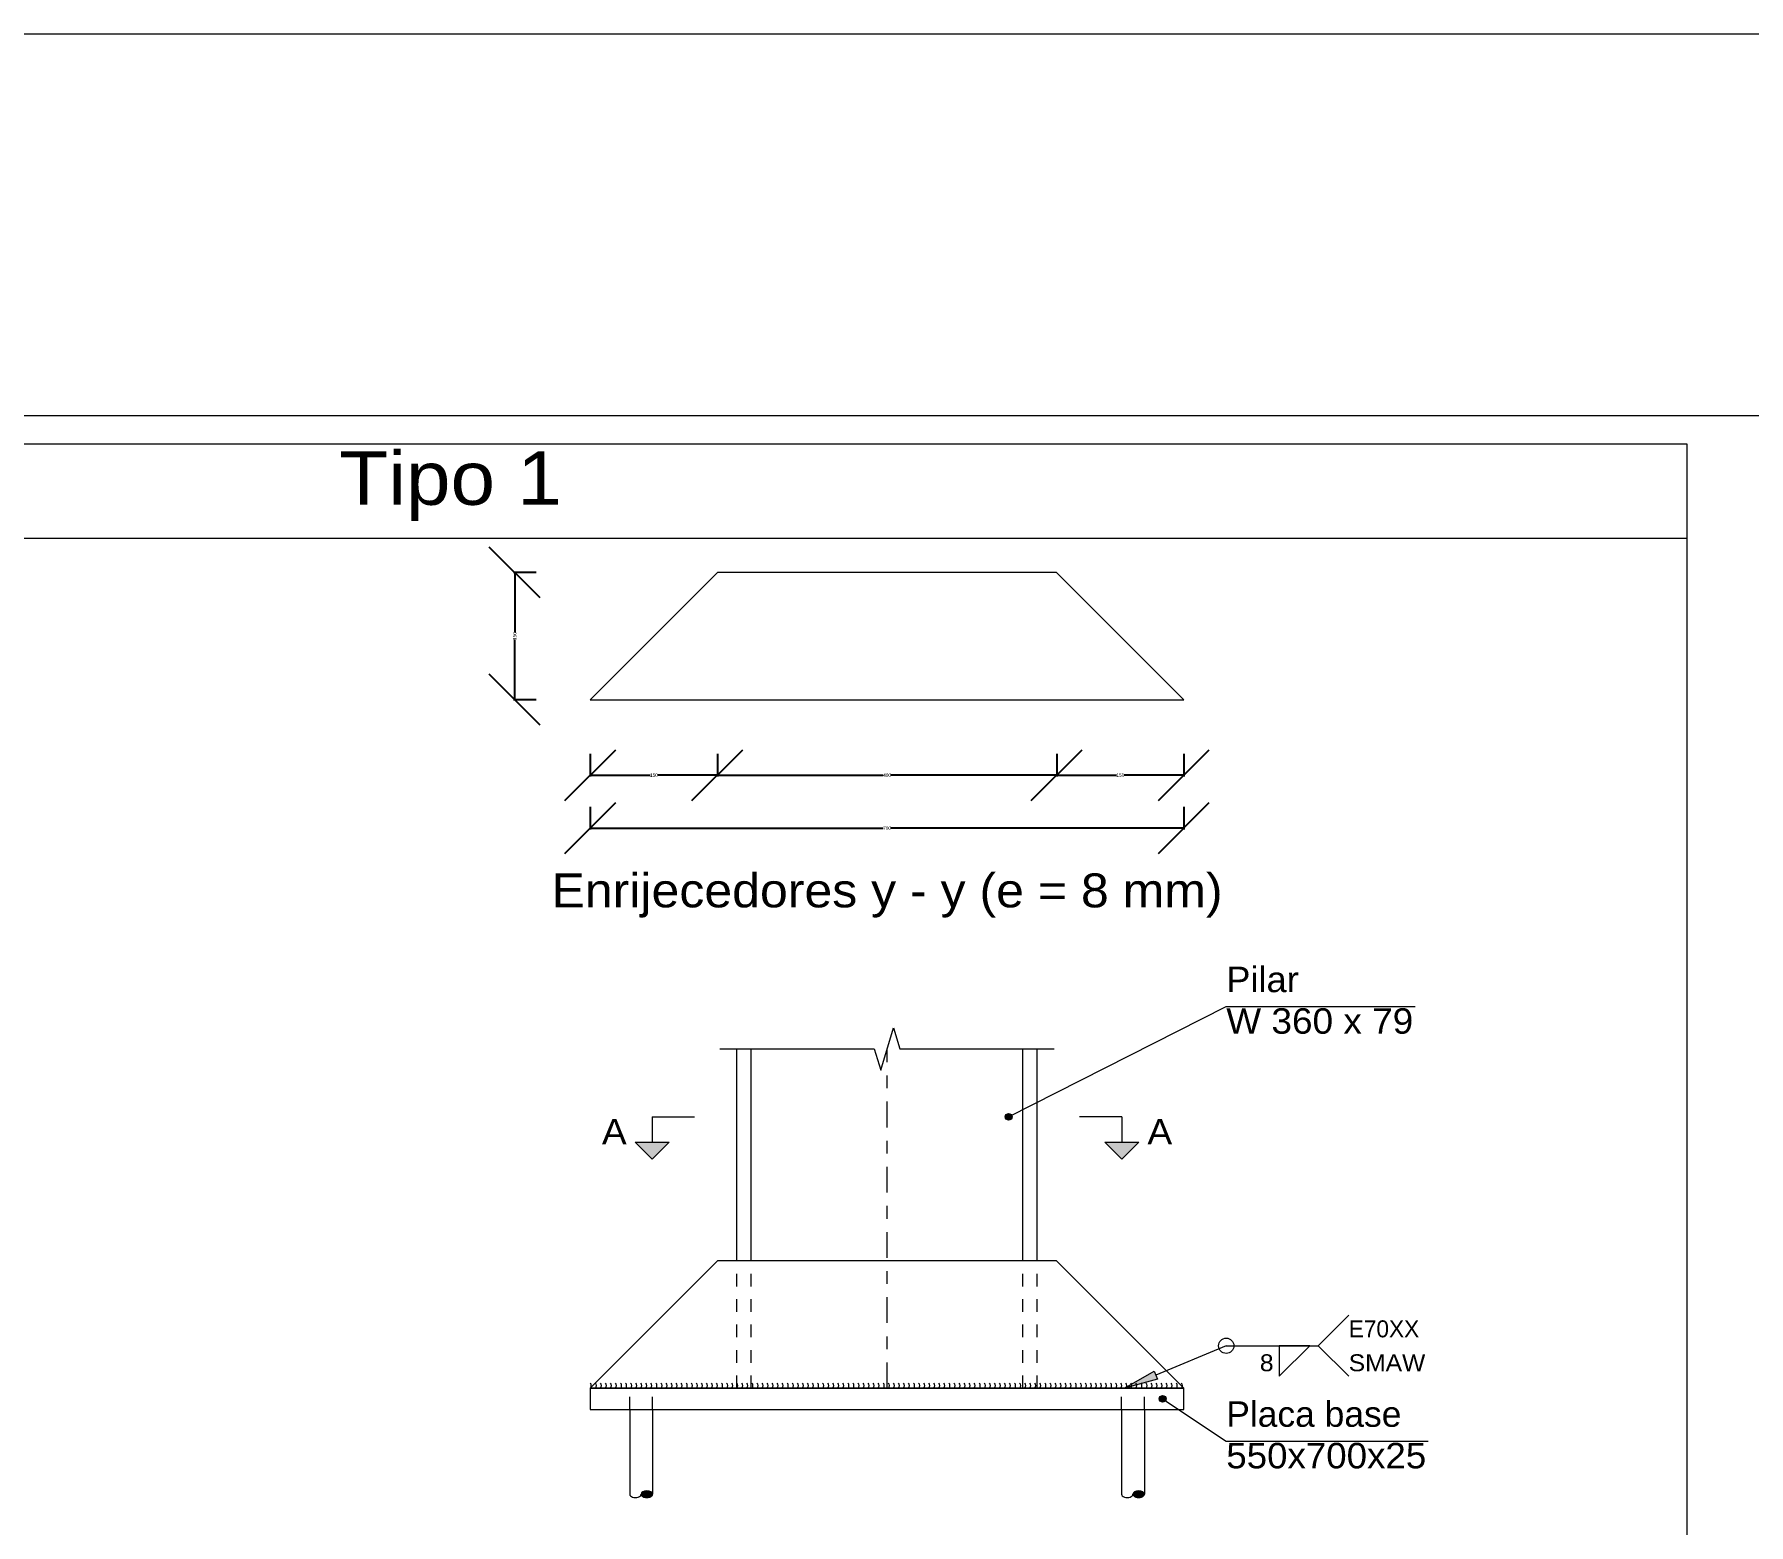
# Model space of a CAD drawing. Header units: millimetres. Extents: x 0 to 123, y 0 to 42.
# Drawn here: x 11.29 to 24.76, y 30.29 to 42 of the extents above; entities that cross this region are included whole.
import ezdxf
from ezdxf.enums import TextEntityAlignment as Align

# ---------------------------------------------------------------- set-up
doc = ezdxf.new("R2010")
doc.units = ezdxf.units.MM
doc.linetypes.add('CYPE_PUNTO', pattern=[0.075, 0, -0.075])
doc.linetypes.add('CYPE_RAYAPUNTO', pattern=[0.4125, 0.2025, -0.105, 0, -0.105])
for name, color, linetype, lineweight in [('CHAPAS', 94, 'Continuous', 9), ('COTAS', 13, 'Continuous', 0), ('DESCRICAO_DA_LIGACAO', 7, 'Continuous', 15), ('DESCRICAO_DA_VISTA', 133, 'Continuous', 15), ('EIXOS', 42, 'CYPE_RAYAPUNTO', 0), ('ENRIJECEDORES', 23, 'Continuous', 9), ('LINHAS_OCULTAS', 8, 'CYPE_PUNTO', 9), ('MOLDURA_DO_DETALHE', 20, 'Continuous', 15), ('PARAFUSOS', 1, 'Continuous', 9), ('PERFIS', 7, 'Continuous', 9), ('QUAD_BORDA', 1, 'Continuous', 20), ('QUAD_LIMITES', 2, 'Continuous', 0), ('SEGMENTOS_DE_CORTE_DE_SECOES', 12, 'Continuous', 9), ('SIMBOLOS_UTILIZADOS_NAS_SOLDAS', 140, 'Continuous', 0), ('SOLDAS', 150, 'Continuous', 0), ('SOMBREADOS', 8, 'Continuous', 9), ('TEXTOS', 106, 'Continuous', 9)]:
    doc.layers.add(name, color=color, linetype=linetype, lineweight=lineweight)
doc.styles.add('CYPETXT', font='arial.ttf', dxfattribs={"height": 0.2})
doc.styles.add('CYPETXT_0.0399929', font='arial.ttf', dxfattribs={"height": 0.026662})
doc.dimstyles.new('cype_oblique', dxfattribs={"dimtxt": 0.18, "dimasz": 0.18, "dimexe": 0.009998, "dimexo": 0.009998, "dimgap": 0, "dimtad": 0, "dimdec": 4, "dimzin": 0, "dimdsep": 46, "dimtxsty": 'CYPETXT_0.0399929', "dimblk": 'OBLIQUE', "dimtsz": 0.199964, "dimcen": 0.09, "dimadec": 0, "dimazin": 0, "dimtfac": 1, "dimtdec": 4, "dimtofl": 0, "dimtmove": 2, "dimatfit": 3, "dimfxl": 1, "dimtolj": 1, "dimtzin": 0, "dimarcsym": 0})

# ---------------------------------------------------------------- blocks, each defined once
blk = doc.blocks.new('*D2')
at = {"layer": 'COTAS', "color": 0, "lineweight": -2, "transparency": 16777216}
for p, q in [((15.456, 35.977), (15.856, 36.376)), ((15.656, 36.344), (15.656, 36.167)), ((16.455, 35.977), (16.855, 36.376)), ((16.655, 36.344), (16.655, 36.167)), ((15.656, 36.177), (16.127, 36.177)), ((16.655, 36.177), (16.184, 36.177))]:
    blk.add_line(p, q, dxfattribs=at)
at = {"layer": 'Defpoints', "color": 0, "transparency": 16777216}
for p in [(15.656, 36.354), (16.655, 36.354), (16.655, 36.177)]:
    blk.add_point(p, dxfattribs=at)
at = {"layer": 'COTAS', "color": 0, "transparency": 16777216, "insert": (16.156, 36.177), "char_height": 0.0267, "attachment_point": 5, "style": 'CYPETXT_0.0399929'}
blk.add_mtext('\\A1;150', dxfattribs=at)
blk = doc.blocks.new('_Oblique')
at = {"color": 0, "linetype": 'ByBlock', "lineweight": -2}
blk.add_line((-0.5, -0.5), (0.5, 0.5), dxfattribs=at)
blk = doc.blocks.new('*D3')
at = {"layer": 'COTAS', "color": 0, "lineweight": -2, "transparency": 16777216}
for p, q in [((16.455, 35.977), (16.855, 36.376)), ((16.655, 36.344), (16.655, 36.167)), ((19.122, 35.977), (19.522, 36.376)), ((19.322, 36.344), (19.322, 36.167)), ((16.655, 36.177), (17.959, 36.177)), ((19.322, 36.177), (18.018, 36.177))]:
    blk.add_line(p, q, dxfattribs=at)
at = {"layer": 'Defpoints', "color": 0, "transparency": 16777216}
for p in [(16.655, 36.354), (19.322, 36.354), (19.322, 36.177)]:
    blk.add_point(p, dxfattribs=at)
at = {"layer": 'COTAS', "color": 0, "transparency": 16777216, "insert": (17.989, 36.177), "char_height": 0.0267, "attachment_point": 5, "style": 'CYPETXT_0.0399929'}
blk.add_mtext('\\A1;400', dxfattribs=at)
blk = doc.blocks.new('*D4')
at = {"layer": 'COTAS', "color": 0, "lineweight": -2, "transparency": 16777216}
for p, q in [((19.122, 35.977), (19.522, 36.376)), ((19.322, 36.344), (19.322, 36.167)), ((20.121, 35.977), (20.521, 36.376)), ((20.321, 36.344), (20.321, 36.167)), ((19.322, 36.177), (19.793, 36.177)), ((20.321, 36.177), (19.85, 36.177))]:
    blk.add_line(p, q, dxfattribs=at)
at = {"layer": 'Defpoints', "color": 0, "transparency": 16777216}
for p in [(19.322, 36.354), (20.321, 36.354), (20.321, 36.177)]:
    blk.add_point(p, dxfattribs=at)
at = {"layer": 'COTAS', "color": 0, "transparency": 16777216, "insert": (19.822, 36.177), "char_height": 0.0267, "attachment_point": 5, "style": 'CYPETXT_0.0399929'}
blk.add_mtext('\\A1;150', dxfattribs=at)
blk = doc.blocks.new('*D5')
at = {"layer": 'COTAS', "color": 0, "lineweight": -2, "transparency": 16777216}
for p, q in [((15.456, 35.561), (15.856, 35.961)), ((15.656, 35.928), (15.656, 35.751)), ((20.121, 35.561), (20.521, 35.961)), ((20.321, 35.928), (20.321, 35.751)), ((15.656, 35.761), (17.959, 35.761)), ((20.321, 35.761), (18.018, 35.761))]:
    blk.add_line(p, q, dxfattribs=at)
at = {"layer": 'Defpoints', "color": 0, "transparency": 16777216}
for p in [(15.656, 35.938), (20.321, 35.938), (20.321, 35.761)]:
    blk.add_point(p, dxfattribs=at)
at = {"layer": 'COTAS', "color": 0, "transparency": 16777216, "insert": (17.989, 35.761), "char_height": 0.0267, "attachment_point": 5, "style": 'CYPETXT_0.0399929'}
blk.add_mtext('\\A1;700', dxfattribs=at)
blk = doc.blocks.new('*D6')
at = {"layer": 'COTAS', "color": 0, "lineweight": -2, "transparency": 16777216}
for p, q in [((15.262, 37.57), (14.862, 37.97)), ((15.23, 37.77), (15.052, 37.77)), ((15.062, 37.77), (15.062, 37.298)), ((15.062, 36.77), (15.062, 37.242)), ((15.262, 36.57), (14.862, 36.97)), ((15.23, 36.77), (15.052, 36.77))]:
    blk.add_line(p, q, dxfattribs=at)
at = {"layer": 'Defpoints', "color": 0, "transparency": 16777216}
for p in [(15.062, 37.77), (15.24, 37.77), (15.24, 36.77)]:
    blk.add_point(p, dxfattribs=at)
at = {"layer": 'COTAS', "color": 0, "transparency": 16777216, "insert": (15.062, 37.27), "char_height": 0.0267, "attachment_point": 5, "rotation": 90, "style": 'CYPETXT_0.0399929'}
blk.add_mtext('\\A1;150', dxfattribs=at)

msp = doc.modelspace()

# ---------------------------------------------------------------- hatches: boundary and pattern name
at = {"layer": 'SEGMENTOS_DE_CORTE_DE_SECOES'}
for points in [[(16.00887, 33.29171), (16.27548, 33.29171), (16.14218, 33.1584)], [(19.70154, 33.29171), (19.96816, 33.29171), (19.83485, 33.1584)]]:
    msp.add_hatch(color=256, dxfattribs=at).paths.add_polyline_path(points, flags=0)
at = {"layer": 'SIMBOLOS_UTILIZADOS_NAS_SOLDAS'}
msp.add_hatch(color=256, dxfattribs=at).paths.add_polyline_path([(20.08814, 31.49203), (20.11377, 31.4305), (19.85485, 31.35872)], flags=0)
at = {"layer": 'SOMBREADOS'}
h = msp.add_hatch(color=256, dxfattribs=at)
edge = h.paths.add_edge_path(flags=0)
edge.add_line((16.10052, 30.52553), (16.14551, 30.52553))
edge.add_ellipse((16.10052, 30.52553), major_axis=(0.04499, 0), ratio=0.6, start_angle=0, end_angle=180)
edge.add_line((16.05552, 30.52553), (16.10052, 30.52553))
h = msp.add_hatch(color=256, dxfattribs=at)
edge = h.paths.add_edge_path(flags=0)
edge.add_line((16.10052, 30.52553), (16.05552, 30.52553))
edge.add_ellipse((16.10052, 30.52553), major_axis=(0.04499, 0), ratio=0.6, start_angle=180, end_angle=360)
edge.add_line((16.14551, 30.52553), (16.10052, 30.52553))
h = msp.add_hatch(color=256, dxfattribs=at)
edge = h.paths.add_edge_path(flags=0)
edge.add_line((19.96649, 30.52553), (20.01148, 30.52553))
edge.add_ellipse((19.96649, 30.52553), major_axis=(0.04499, 0), ratio=0.6, start_angle=0, end_angle=180)
edge.add_line((19.9215, 30.52553), (19.96649, 30.52553))
h = msp.add_hatch(color=256, dxfattribs=at)
edge = h.paths.add_edge_path(flags=0)
edge.add_line((19.96649, 30.52553), (19.9215, 30.52553))
edge.add_ellipse((19.96649, 30.52553), major_axis=(0.04499, 0), ratio=0.6, start_angle=180, end_angle=360)
edge.add_line((20.01148, 30.52553), (19.96649, 30.52553))
at = {"layer": 'TEXTOS'}
h = msp.add_hatch(color=256, dxfattribs=at)
edge = h.paths.add_edge_path(flags=0)
edge.add_arc((18.94434, 33.49167), 0.02666, 0, 360)
h = msp.add_hatch(color=256, dxfattribs=at)
edge = h.paths.add_edge_path(flags=0)
edge.add_arc((20.15479, 31.2754), 0.02666, 0, 360)

# ---------------------------------------------------------------- linework, layer by layer
at = {"layer": 'CHAPAS'}
msp.add_lwpolyline([(15.6556, 31.19208), (20.32143, 31.19208), (20.32143, 31.35872), (15.6556, 31.35872), (15.6556, 31.19208)], close=True, dxfattribs=at)
at = {"layer": 'EIXOS'}
msp.add_line((17.98851, 31.35872), (17.98851, 34.02491), dxfattribs=at)
at = {"layer": 'ENRIJECEDORES'}
for points in [[(15.6556, 36.76975), (20.32143, 36.76975), (19.32161, 37.76957), (16.65542, 37.76957), (15.6556, 36.76975)], [(15.6556, 31.35872), (20.32143, 31.35872), (19.32161, 32.35854), (16.65542, 32.35854), (15.6556, 31.35872)]]:
    msp.add_lwpolyline(points, close=True, dxfattribs=at)
at = {"layer": 'LINHAS_OCULTAS'}
for p, q in [((16.80872, 31.35872), (16.80872, 32.35854)), ((16.9207, 31.35872), (16.9207, 32.35854)), ((19.05632, 31.35872), (19.05632, 32.35854)), ((19.1683, 31.35872), (19.1683, 32.35854)), ((15.96554, 31.19208), (15.96554, 31.35872)), ((16.14551, 31.19208), (16.14551, 31.35872)), ((19.83152, 31.19208), (19.83152, 31.35872)), ((20.01148, 31.19208), (20.01148, 31.35872))]:
    msp.add_line(p, q, dxfattribs=at)
msp.add_lwpolyline([(16.80872, 31.35872), (16.9207, 31.35872), (19.05632, 31.35872), (19.1683, 31.35872)], dxfattribs=at)
at = {"layer": 'MOLDURA_DO_DETALHE', "lineweight": 5}
for p, q in [((4.83597, 38.78184), (24.27544, 38.78184)), ((24.27544, 38.78184), (24.27544, 20.22291)), ((4.83597, 38.04101), (24.27544, 38.04101))]:
    msp.add_line(p, q, dxfattribs=at)
at = {"layer": 'PARAFUSOS'}
for p, q in [((15.96554, 31.19208), (16.14551, 31.19208)), ((15.96554, 31.19208), (15.96554, 30.52553)), ((16.14551, 31.19208), (16.14551, 30.52553)), ((19.83152, 31.19208), (20.01148, 31.19208)), ((19.83152, 31.19208), (19.83152, 30.52553)), ((20.01148, 31.19208), (20.01148, 30.52553))]:
    msp.add_line(p, q, dxfattribs=at)
for centre, start_param, end_param in [((16.01053, 30.52553), 3.14159265, 6.28318531), ((16.10052, 30.52553), 0, 3.14159265), ((16.10052, 30.52553), 3.14159265, 6.28318531), ((19.87651, 30.52553), 3.14159265, 6.28318531), ((19.96649, 30.52553), 0, 3.14159265), ((19.96649, 30.52553), 3.14159265, 6.28318531)]:
    msp.add_ellipse(centre, major_axis=(0.04499, 0), ratio=0.6, start_param=start_param, end_param=end_param, dxfattribs=at)
at = {"layer": 'PERFIS'}
for p, q in [((16.80872, 32.35854), (16.80872, 34.02491)), ((16.9207, 32.35854), (16.9207, 34.02491)), ((19.05632, 32.35854), (19.05632, 34.02491)), ((19.1683, 32.35854), (19.1683, 34.02491))]:
    msp.add_line(p, q, dxfattribs=at)
msp.add_lwpolyline([(16.67541, 34.02491), (17.88853, 34.02491), (17.93852, 33.85827), (18.0385, 34.19155), (18.08849, 34.02491), (19.30161, 34.02491)], dxfattribs=at)
at = {"layer": 'QUAD_BORDA'}
msp.add_lwpolyline([(3, 3), (56.4, 3), (56.4, 39), (3, 39), (3, 3)], close=True, dxfattribs=at)
at = {"layer": 'QUAD_LIMITES'}
msp.add_lwpolyline([(0, 0), (59.4, 0), (59.4, 42), (0, 42), (0, 0)], close=True, dxfattribs=at)
at = {"layer": 'SEGMENTOS_DE_CORTE_DE_SECOES'}
for p, q in [((16.14218, 33.49167), (16.47545, 33.49167)), ((16.14218, 33.49167), (16.14218, 33.29171)), ((19.83485, 33.49167), (19.50158, 33.49167)), ((19.83485, 33.49167), (19.83485, 33.29171))]:
    msp.add_line(p, q, dxfattribs=at)
for points in [[(16.00887, 33.29171), (16.27548, 33.29171), (16.14218, 33.1584)], [(19.70154, 33.29171), (19.96816, 33.29171), (19.83485, 33.1584)]]:
    msp.add_lwpolyline(points, close=True, dxfattribs=at)
at = {"layer": 'SIMBOLOS_UTILIZADOS_NAS_SOLDAS'}
for p, q in [((20.6547, 31.69199), (20.10096, 31.46126)), ((21.37724, 31.69199), (21.6172, 31.45204))]:
    msp.add_line(p, q, dxfattribs=at)
msp.add_lwpolyline([(20.6547, 31.69199), (21.37724, 31.69199), (21.6172, 31.93195)], dxfattribs=at)
for points in [[(21.07063, 31.69199), (21.07063, 31.45204), (21.31059, 31.69199), (21.07063, 31.69199)], [(20.08814, 31.49203), (20.11377, 31.4305), (19.85485, 31.35872)]]:
    msp.add_lwpolyline(points, close=True, dxfattribs=at)
msp.add_circle((20.6547, 31.69199), 0.05999, dxfattribs=at)
at = {"layer": 'SOLDAS'}
for centre in [(15.6356, 31.37872), (15.67531, 31.37872), (15.71501, 31.37872), (15.75472, 31.37872), (15.79443, 31.37872), (15.83414, 31.37872), (15.87385, 31.37872), (15.91355, 31.37872), (15.95326, 31.37872), (15.99297, 31.37872), (16.03268, 31.37872), (16.07239, 31.37872), (16.1121, 31.37872), (16.1518, 31.37872), (16.19151, 31.37872), (16.23122, 31.37872), (16.27093, 31.37872), (16.31064, 31.37872), (16.35034, 31.37872), (16.39005, 31.37872), (16.42976, 31.37872), (16.46947, 31.37872), (16.50918, 31.37872), (16.54888, 31.37872), (16.58859, 31.37872), (16.6283, 31.37872), (16.66801, 31.37872), (16.70772, 31.37872), (16.74742, 31.37872), (16.78713, 31.37872), (16.82684, 31.37872), (16.86655, 31.37872), (16.90626, 31.37872), (16.94596, 31.37872), (16.98567, 31.37872), (17.02538, 31.37872), (17.06509, 31.37872), (17.1048, 31.37872), (17.1445, 31.37872), (17.18421, 31.37872), (17.22392, 31.37872), (17.26363, 31.37872), (17.30334, 31.37872), (17.34304, 31.37872), (17.38275, 31.37872), (17.42246, 31.37872), (17.46217, 31.37872), (17.50188, 31.37872), (17.54158, 31.37872), (17.58129, 31.37872), (17.621, 31.37872), (17.66071, 31.37872), (17.70042, 31.37872), (17.74012, 31.37872), (17.77983, 31.37872), (17.81954, 31.37872), (17.85925, 31.37872), (17.89896, 31.37872), (17.93866, 31.37872), (17.97837, 31.37872), (18.01808, 31.37872), (18.05779, 31.37872), (18.0975, 31.37872), (18.1372, 31.37872), (18.17691, 31.37872), (18.21662, 31.37872), (18.25633, 31.37872), (18.29604, 31.37872), (18.33574, 31.37872), (18.37545, 31.37872), (18.41516, 31.37872), (18.45487, 31.37872), (18.49458, 31.37872), (18.53428, 31.37872), (18.57399, 31.37872), (18.6137, 31.37872), (18.65341, 31.37872), (18.69312, 31.37872), (18.73282, 31.37872), (18.77253, 31.37872), (18.81224, 31.37872), (18.85195, 31.37872), (18.89166, 31.37872), (18.93136, 31.37872), (18.97107, 31.37872), (19.01078, 31.37872), (19.05049, 31.37872), (19.0902, 31.37872), (19.1299, 31.37872), (19.16961, 31.37872), (19.20932, 31.37872), (19.24903, 31.37872), (19.28874, 31.37872), (19.32844, 31.37872), (19.36815, 31.37872), (19.40786, 31.37872), (19.44757, 31.37872), (19.48728, 31.37872), (19.52698, 31.37872), (19.56669, 31.37872), (19.6064, 31.37872), (19.64611, 31.37872), (19.68582, 31.37872), (19.72552, 31.37872), (19.76523, 31.37872), (19.80494, 31.37872), (19.84465, 31.37872), (19.88436, 31.37872), (19.92406, 31.37872), (19.96377, 31.37872), (20.00348, 31.37872), (20.04319, 31.37872), (20.0829, 31.37872), (20.1226, 31.37872), (20.16231, 31.37872), (20.20202, 31.37872), (20.24173, 31.37872), (20.28144, 31.37872)]:
    msp.add_ellipse(centre, major_axis=(0.02828, 0), ratio=1, start_param=5.49778714, end_param=7.06858347, dxfattribs=at)
at = {"layer": 'SOMBREADOS'}
for p, q in [((16.10052, 30.52553), (16.05552, 30.52553)), ((16.05552, 30.52553), (16.10052, 30.52553)), ((19.96649, 30.52553), (19.9215, 30.52553)), ((19.9215, 30.52553), (19.96649, 30.52553))]:
    msp.add_line(p, q, dxfattribs=at)
for points in [[(16.14551, 30.52553), (16.10052, 30.52553), (16.14551, 30.52553)], [(20.01148, 30.52553), (19.96649, 30.52553), (20.01148, 30.52553)]]:
    msp.add_lwpolyline(points, close=True, dxfattribs=at)
for centre, start_param, end_param in [((16.10052, 30.52553), 0, 3.14159265), ((16.10052, 30.52553), 3.14159265, 6.28318531), ((19.96649, 30.52553), 0, 3.14159265), ((19.96649, 30.52553), 3.14159265, 6.28318531)]:
    msp.add_ellipse(centre, major_axis=(0.04499, 0), ratio=0.6, start_param=start_param, end_param=end_param, dxfattribs=at)
at = {"layer": 'TEXTOS'}
for points in [[(18.94434, 33.49167), (20.6547, 34.35818), (22.13914, 34.35818)], [(20.15479, 31.2754), (20.6547, 30.94213), (22.24214, 30.94213)]]:
    msp.add_lwpolyline(points, dxfattribs=at)
for centre in [(18.94434, 33.49167), (20.15479, 31.2754)]:
    msp.add_circle(centre, 0.02666, dxfattribs=at)

# ---------------------------------------------------------------- texts
at = {"layer": 'DESCRICAO_DA_LIGACAO', "style": 'CYPETXT', "width": 1.072142}
msp.add_text('Tipo 1', height=0.42, dxfattribs=at).set_placement((13.68364, 38.30181), (15.43201, 38.30181), align=Align.FIT)
at = {"layer": 'DESCRICAO_DA_VISTA', "style": 'CYPETXT', "width": 1.055108}
msp.add_text('Enrijecedores y - y (e = 8 mm)', height=0.2666667, dxfattribs=at).set_placement((15.35098, 35.13803), (20.62604, 35.13803), align=Align.FIT)
at = {"layer": 'SEGMENTOS_DE_CORTE_DE_SECOES', "style": 'CYPETXT', "width": 1.046189}
for p, p2 in [((15.74725, 33.27503), (15.94221, 33.27503)), ((20.03481, 33.27503), (20.22978, 33.27503))]:
    msp.add_text('A', height=0.2, dxfattribs=at).set_placement(p, p2, align=Align.FIT)
at = {"layer": 'SIMBOLOS_UTILIZADOS_NAS_SOLDAS', "style": 'CYPETXT'}
for s, height, width, p, p2 in [('E70XX', 0.133333, 0.955167, (21.6172, 31.75866), (22.1711, 31.75866)), ('8', 0.13333, 1.04236, (20.91866, 31.49199), (21.02664, 31.49199)), ('SMAW', 0.133333, 1.038739, (21.6172, 31.49199), (22.21909, 31.49199))]:
    msp.add_text(s, height=height, dxfattribs=dict(at, width=width)).set_placement(p, p2, align=Align.FIT)
at = {"layer": 'TEXTOS', "style": 'CYPETXT'}
for s, width, p, p2 in [('Pilar', 1.019613, (20.6547, 34.47149), (21.2246, 34.47149)), ('W 360 x 79', 1.039982, (20.6547, 34.14488), (22.12444, 34.14488)), ('Placa base', 0.995915, (20.6547, 31.05543), (22.03146, 31.05543)), ('550x700x25', 1.032321, (20.6547, 30.72882), (22.22642, 30.72882))]:
    msp.add_text(s, height=0.2, dxfattribs=dict(at, width=width)).set_placement(p, p2, align=Align.FIT)

# ---------------------------------------------------------------- dimensions: what is measured, and where the dimension line sits
at = {"layer": 'COTAS'}
for p1, p2, distance, text, picture, middle in [((15.23967, 36.76975), (15.23967, 37.76957), 0.1773, '150', '*D6', (15.06237, 37.26966)), ((15.6556, 36.35383), (16.65542, 36.35383), -0.1773, '150', '*D2', (16.15551, 36.17653)), ((16.65542, 36.35383), (19.32161, 36.35383), -0.1773, '400', '*D3', (17.98851, 36.17653)), ((19.32161, 36.35383), (20.32143, 36.35383), -0.1773, '150', '*D4', (19.82152, 36.17653)), ((15.6556, 35.9379), (20.32143, 35.9379), -0.1773, '700', '*D5', (17.98851, 35.7606))]:
    dim = msp.add_aligned_dim(p1=p1, p2=p2, distance=distance, text=text, dimstyle='cype_oblique', dxfattribs=at)
    dim.commit()
    dim.dimension.update_dxf_attribs({"geometry": picture, "text_midpoint": middle})

doc.saveas('drawing.dxf')
